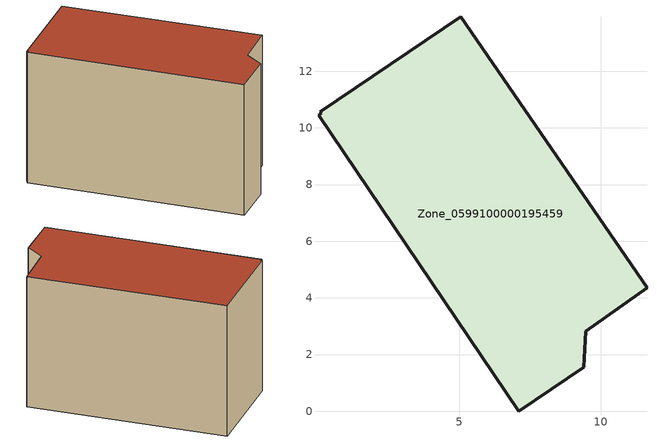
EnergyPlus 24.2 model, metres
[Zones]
Zone_0599100000195459
 floor ground (C_G): 0.04,10.45 0.14,10.52 0.1,10.58 5.05,13.92 11.63,4.35 9.47,2.82 9.4,1.55 7.1,0 z0
 wall outside (C_F): 7.1,0 9.4,1.55 9.47,2.82 11.63,4.35 5.05,13.92 0.1,10.58 0.14,10.52 0.04,10.45 7.1,0 z0:7.98
 roof outside (C_R): 0.14,10.52 0.04,10.45 7.1,0 9.4,1.55 9.47,2.82 11.63,4.35 5.05,13.92 0.1,10.58 z7.98
[BUILDING]
Pand.0599100000195459: North Axis=0; Terrain=City; Loads Convergence Tolerance Value=0.04; Temperature Convergence Tolerance Value=0.4; Solar Distribution=FullExterior; Maximum Number of Warmup Days=25; Minimum Number of Warmup Days=1
[Site:Location]
Rotterdam.The.Hague.AP_ZH_NLD Design_Conditions: Latitude=51.96; Longitude=4.45; Time Zone=1; Elevation=-4.5
[SITE:GROUNDTEMPERATURE:BUILDINGSURFACE]
18, 18, 18, 18, 18, 18, 18, 18, 18, 18, 18, 18
[MATERIAL] Thermal Absorptance=0.9; Solar Absorptance=0.7; Visible Absorptance=0.7
Name | Roughness | Thickness | Conductivity | Density | Specific Heat
G.TI.1975-1991 | MediumSmooth | 0.15 | 0.288461 | 540 | 1210
F.TI.1975-1991 | Rough | 0.3 | 0.230769 | 1920 | 840
R.TI.1975-1991 | MediumRough | 0.2 | 0.153846 | 1500 | 1000
[CONSTRUCTION]
C_G: G.TI.1975-1991
C_F: F.TI.1975-1991
C_R: R.TI.1975-1991
[ZONE]
Zone_0599100000195459: Type=1; Multiplier=1; Ceiling Height=Autocalculate; Volume=Autocalculate; Floor Area=autocalculate; Part of Total Floor Area=Yes
[ZONEINFILTRATION:DESIGNFLOWRATE]
Infil_Zone_0599100000195459: Zone or ZoneList or Space or SpaceList=Zone_0599100000195459; Schedule=AlwaysOn; Design Flow Rate Calculation Method=Flow/Area; Flow Rate per Floor Area=0.003; Constant Term Coefficient=1; Temperature Term Coefficient=0; Velocity Term Coefficient=0; Velocity Squared Term Coefficient=0
[HVACTEMPLATE:ZONE:IDEALLOADSAIRSYSTEM]
Zone_0599100000195459: Maximum Heating Supply Air Temperature=50; Minimum Cooling Supply Air Temperature=13; Maximum Heating Supply Air Humidity Ratio=0.0156; Minimum Cooling Supply Air Humidity Ratio=0.0077; Heating Limit=NoLimit; Cooling Limit=NoLimit; Dehumidification Control Type=ConstantSensibleHeatRatio; Cooling Sensible Heat Ratio=0.7; Dehumidification Setpoint=60; Humidification Control Type=None; Humidification Setpoint=30; Outdoor Air Method=None; Outdoor Air Flow Rate per Person=0.00944; Outdoor Air Flow Rate per Zone Floor Area=0; Outdoor Air Flow Rate per Zone=0; Demand Controlled Ventilation Type=None; Outdoor Air Economizer Type=NoEconomizer; Heat Recovery Type=None; Sensible Heat Recovery Effectiveness=0.7; Latent Heat Recovery Effectiveness=0.65
[ZONECONTROL:THERMOSTAT]
ThermostatControl_Zone_0599100000195459: Zone or ZoneList=Zone_0599100000195459; Control Type Schedule=DualSetpointControlType; Control 1=Thermostat_Zone_0599100000195459; Temperature Difference Between Cutout And Setpoint=0
[THERMOSTATSETPOINT:DUALSETPOINT]
Thermostat_Zone_0599100000195459: Heating Setpoint Temperature Schedule=HeatingSetpoint_Zone_0599100000195459; Cooling Setpoint Temperature Schedule=CoolingSetpoint_Zone_0599100000195459
[SCHEDULE:COMPACT]
HeatingSetpoint_Zone_0599100000195459: Through: 12/31, For: AllDays, Until: 24:00, 21
CoolingSetpoint_Zone_0599100000195459: Through: 12/31, For: AllDays, Until: 24:00, 24
DualSetpointControlType: Through: 12/31, For: AllDays, Until: 24:00, 4
AlwaysOn: Through: 12/31, For: AllDays, Until: 24:00, 1
